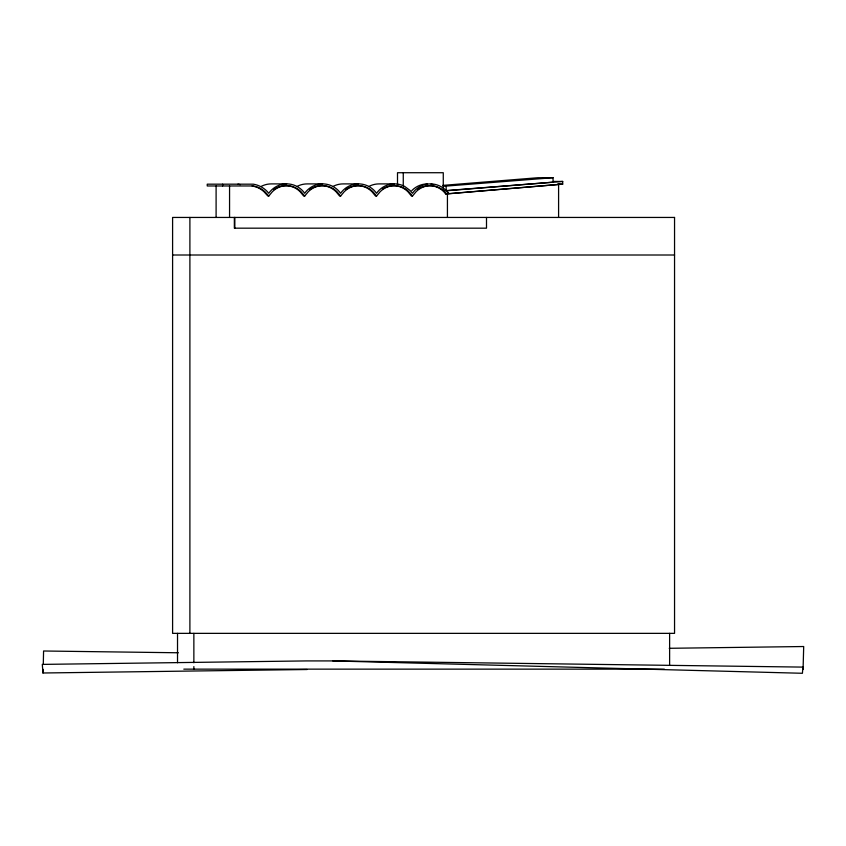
<?xml version="1.0" encoding="UTF-8"?>
<svg xmlns="http://www.w3.org/2000/svg" width="846" height="846" viewBox="0 0 846 846"><rect width="100%" height="100%" fill="white"/><g stroke="black" fill="none" stroke-linecap="round" stroke-linejoin="round"><path stroke-width="1.27" d="M307.13 669.514L42.956 672.993L43.093 669.355M43.283 664.491L43.58 650.997L178.347 652.774M332.827 660.916L802.886 667.103L802.42 673.279L332.827 660.916L306.474 660.916L42.3 664.396L42.956 672.993M252.129 185.972L255.376 186.723A22.588 22.461 -90 0 1 264.1 191.862L267.854 196.018L268.817 196.018L272.275 191.831A20.283 20.167 -90 0 1 301.165 191.831L304.687 196.092L308.198 191.831A20.283 20.167 -90 0 1 337.099 191.831L340.61 196.092L344.121 191.831A20.283 20.167 -90 0 1 373.023 191.831L376.533 196.092L380.055 191.831A20.283 20.167 -90 0 1 408.946 191.831L412.467 196.092L415.978 191.831A20.283 20.167 -90 0 1 444.88 191.831L446.614 193.935L562.696 184.132L562.696 181.446L553.443 181.446M417.438 189.694A20.283 20.167 -90 0 1 443.917 191.831L445.652 193.935L560.031 184.343M442.627 185.401L538.151 177.713L553.041 177.713L553.041 182.186L448.391 190.604M443.272 186.31L553.041 177.713M562.696 181.446L446.159 190.583A22.081 21.943 -90 0 0 412.467 193.29L410.225 190.583L404.621 186.384A22.081 21.943 -90 0 0 376.533 193.29A22.081 21.943 -90 0 0 340.61 193.29A22.081 21.943 -90 0 0 304.687 193.29A22.081 21.943 -90 0 0 268.753 193.29A24.386 24.248 -90 0 0 253.292 184.174L207.238 184.174L207.238 185.972L253.091 185.972L256.338 186.723A22.588 22.461 -90 0 1 265.062 191.862L268.817 196.018M669.228 648.3L803.7 646.524L803.066 669.514L802.886 667.103M286.72 183.899L271.344 183.899A22.081 21.943 -90 0 0 261.224 186.384M322.643 183.899L307.267 183.899A22.081 21.943 -90 0 0 297.147 186.384M358.577 183.899L343.201 183.899A22.081 21.943 -90 0 0 333.081 186.384M394.5 183.899L379.124 183.899A22.081 21.943 -90 0 0 369.004 186.384M557.408 184.132L562.696 184.132M444.235 190.583L446.635 190.583L448.877 193.29M445.652 193.935L446.614 193.935M304.687 196.092L303.725 196.092L300.214 191.831A20.283 20.167 -90 0 0 273.734 189.694M340.61 196.092L339.648 196.092L336.137 191.831A20.283 20.167 -90 0 0 309.657 189.694M376.533 196.092L375.582 196.092L372.06 191.831A20.283 20.167 -90 0 0 345.58 189.694M412.467 196.092L411.505 196.092L407.994 191.831A20.283 20.167 -90 0 0 382.392 189.081M172.595 255.006L674.548 255.006M183.804 669.144L664.332 669.144M448.391 193.29L446.159 190.583L446.159 186.31M669.62 633.358L669.62 665.305M558.593 184.343L558.593 217.443M486.503 217.443L486.503 228.177L234.353 228.177L234.353 217.443M447.428 193.29L447.428 217.443M443.272 189.515L443.272 172.721L397.504 172.721L397.504 184.914M403.267 172.721L403.267 186.131M234.839 217.443L234.839 228.177M229.562 185.972L229.562 217.443M222.614 184.174L222.614 185.972M216.1 185.972L216.1 217.443M193.861 633.358L193.861 662.756M193.861 666.585L193.861 669.144M189.895 217.443L189.895 633.358M177.523 633.358L177.523 662.756M237.916 184.174A24.386 24.248 -90 0 1 240.317 184.671M431.037 184.185A22.081 21.943 -90 0 1 433.321 184.682M411.822 190.583A22.081 21.943 -90 0 1 427.547 183.899M674.548 217.443L172.595 217.443L172.595 633.358L674.548 633.358L674.548 217.443"/></g></svg>
